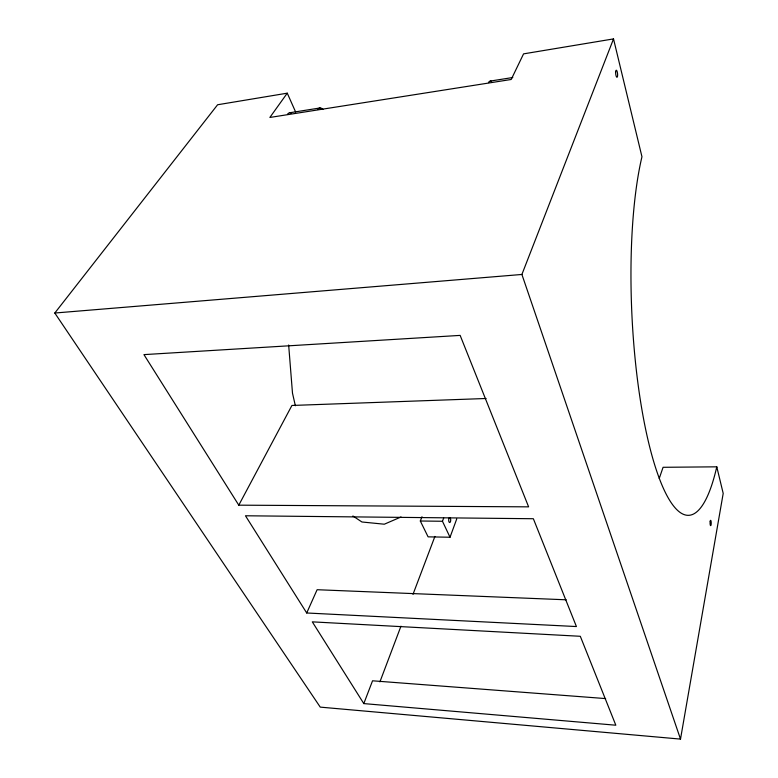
<?xml version="1.0" encoding="UTF-8"?>
<svg xmlns="http://www.w3.org/2000/svg" width="778" height="778" viewBox="0 0 778 778"><rect width="100%" height="100%" fill="white"/><g stroke="black" fill="none" stroke-linecap="round" stroke-linejoin="round"><path stroke-width="1.17" d="M287.257 93.175L217.607 104.758L54.8 313.028L320.254 707.124L680.507 739.1L723.2 493.417L716.781 466.829A202.883 47.302 87.3 0 1 648.764 443.178A202.883 47.302 87.3 0 1 641.957 156.748L613.521 38.9L523.565 53.867L511.195 79.482L269.859 117.459L287.257 93.175L295.601 111.925M659.238 478.441L663.08 467.296L716.781 466.829M421.997 516.728L420.315 521.007L428.094 536.849L450.024 537.238L456.744 518.936M450.024 537.238L442.458 521.26L443.684 518.031M379.917 681.859L400.962 626.183M412.992 594.363L434.912 536.421M363.803 703.594L312.309 621.855L580.31 636.287L615.826 725.213L363.803 703.594L372.545 680.799L605.634 698.586M680.507 739.1L521.902 274.459L613.521 38.9M306.717 612.986L245.469 515.775L533.358 518.731L576.42 626.553L306.717 612.986L317.113 589.714L566.219 599.799M238.788 505.165L143.94 354.622L460.148 335.396L528.612 506.848L238.788 505.165L291.925 405.464L486.133 398.492M401.049 516.971L384.313 524.207L361.935 521.989L352.891 515.979M290.019 112.713L320.108 107.957M490.403 81.048L512.809 77.508M54.8 313.028L521.902 274.459M420.315 521.007L442.458 521.26M295.358 405.756L292.489 393.162L288.657 345.004M449.917 517.701A2.431 1.011 -89.4 0 1 450.55 521.348A2.431 1.011 -89.4 0 1 448.896 521.61A2.431 1.011 -89.4 0 1 449.392 517.778M317.657 109.523A11.106 5.271 80.1 0 1 322.967 109.338M287.481 114.278A10.97 5.446 79.5 0 1 291.487 113.024M488.467 82.624A11.884 4.182 82.6 0 1 491.54 81.457M710.197 521.231A2.684 0.584 89.5 0 0 710.557 525.617A2.684 0.584 89.5 0 0 711.189 522.106A2.684 0.584 89.5 0 0 710.197 521.231M615.651 71.926A3.559 0.934 84.1 0 0 616.964 77.265A3.559 0.934 84.1 0 0 617.275 71.965A3.559 0.934 84.1 0 0 615.651 71.926"/></g></svg>
